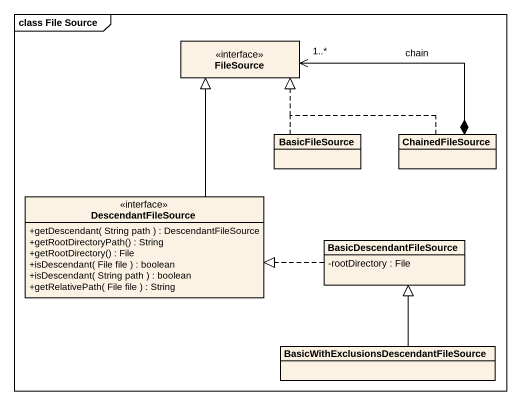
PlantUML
@startuml
mainframe class File Source
hide circle
hide empty members
skinparam classAttributeIconSize 0
interface FileSource
class BasicFileSource
class ChainedFileSource
interface DescendantFileSource {
  +getDescendant( String path ) : DescendantFileSource
  +getRootDirectoryPath() : String
  +getRootDirectory() : File
  +isDescendant( File file ) : boolean
  +isDescendant( String path ) : boolean
  +getRelativePath( File file ) : String
}
class BasicDescendantFileSource {
  -rootDirectory : File
}
class "BasicWithExclusionsDescendantFileSource" as BasicWithExclusionsDescendan
BasicFileSource .up.|> FileSource
ChainedFileSource *-left-> "1..*" FileSource : chain
ChainedFileSource .left.|> FileSource
DescendantFileSource -up-|> FileSource
BasicDescendantFileSource .left.|> DescendantFileSource
BasicWithExclusionsDescendan -up-|> BasicDescendantFileSource
@enduml
